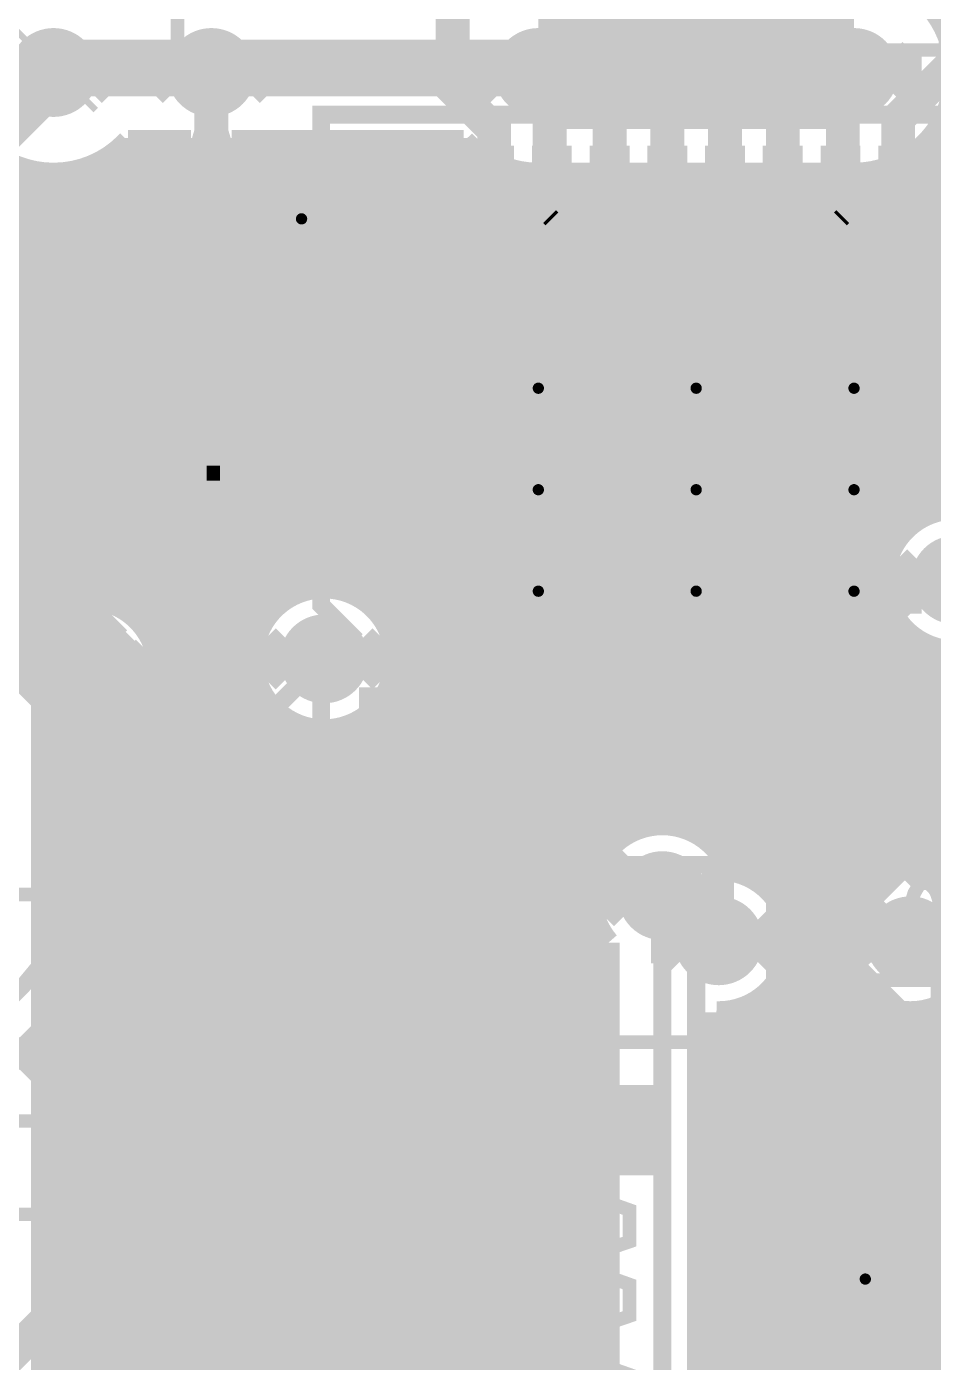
# Model space of a CAD drawing. Extents: x -10 to 131, y -93 to 209.
# Drawn here: x 114.38 to 124.59, y 148.92 to 163.96 of the extents above; entities that cross this region are included whole.
import ezdxf

# ---------------------------------------------------------------- set-up
doc = ezdxf.new("R2010")
doc.units = 0
doc.header["$MEASUREMENT"] = 0
doc.layers.get('0').update_dxf_attribs({"linetype": 'CONTINUOUS'})
for name, color, linetype in [('22-303-0_AST', 7, 'CONTINUOUS'), ('22-303-0_BOT', 2, 'CONTINUOUS'), ('22-303-0_DRD', 6, 'CONTINUOUS'), ('22-303-0_DRL', 1, 'CONTINUOUS'), ('22-303-0_GND', 3, 'CONTINUOUS'), ('22-303-0_IN1', 10, 'CONTINUOUS'), ('22-303-0_SMB', 14, 'CONTINUOUS'), ('22-303-0_SMT', 9, 'CONTINUOUS'), ('22-303-0_SPT', 11, 'CONTINUOUS'), ('22-303-0_SST', 8, 'CONTINUOUS'), ('22-303-0_TOP', 15, 'CONTINUOUS'), ('THRUHOLE_TAP', 2, 'CONTINUOUS')]:
    doc.layers.add(name, color=color, linetype=linetype)

# ---------------------------------------------------------------- blocks, each defined once
blk = doc.blocks.new('RECTANGLE_39')
blk.add_solid([(0.90043, 0.44958), (0.90043, -0.44958), (-0.90043, 0.44958), (-0.90043, -0.44958)])
blk = doc.blocks.new('ROUND_65')
at = {"const_width": 0.29972}
blk.add_lwpolyline([(-0.14986, 0, 1), (0.14986, 0, 1)], format="xyb", close=True, dxfattribs=at)
blk = doc.blocks.new('ROUND_70')
at = {"const_width": 0.29972}
blk.add_lwpolyline([(-0.14986, 0, 1), (0.14986, 0, 1)], format="xyb", close=True, dxfattribs=at)
blk = doc.blocks.new('ROUND_75')
at = {"const_width": 0.29972}
blk.add_lwpolyline([(-0.14986, 0, 1), (0.14986, 0, 1)], format="xyb", close=True, dxfattribs=at)
blk = doc.blocks.new('ROUND_115')
at = {"const_width": 0.10033}
blk.add_lwpolyline([(-0.050164, 0, 1), (0.050164, 0, 1)], format="xyb", close=True, dxfattribs=at)
blk = doc.blocks.new('ROUND_116')
at = {"const_width": 0.10033}
blk.add_lwpolyline([(-0.050164, 0, 1), (0.050164, 0, 1)], format="xyb", close=True, dxfattribs=at)
blk = doc.blocks.new('ROUND_117')
at = {"const_width": 0.10033}
blk.add_lwpolyline([(-0.050164, 0, 1), (0.050164, 0, 1)], format="xyb", close=True, dxfattribs=at)
blk = doc.blocks.new('ROUND_79')
at = {"const_width": 0.0635}
blk.add_lwpolyline([(-0.03175, 0, 1), (0.03175, 0, 1)], format="xyb", close=True, dxfattribs=at)
blk = doc.blocks.new('ROUND_98')
at = {"const_width": 0.50038}
blk.add_lwpolyline([(-0.25019, 0, 1), (0.25019, 0, 1)], format="xyb", close=True, dxfattribs=at)
blk = doc.blocks.new('ROUND_100')
at = {"const_width": 0.50038}
blk.add_lwpolyline([(-0.25019, 0, 1), (0.25019, 0, 1)], format="xyb", close=True, dxfattribs=at)
blk = doc.blocks.new('ROUND_101')
at = {"const_width": 0.0635}
blk.add_lwpolyline([(-0.03175, 0, 1), (0.03175, 0, 1)], format="xyb", close=True, dxfattribs=at)
blk = doc.blocks.new('ROUND_68')
at = {"const_width": 0.29972}
blk.add_lwpolyline([(-0.14986, 0, 1), (0.14986, 0, 1)], format="xyb", close=True, dxfattribs=at)
blk = doc.blocks.new('RECTANGLE_3')
blk.add_solid([(0.4826, 0.4064), (0.4826, -0.4064), (-0.4826, 0.4064), (-0.4826, -0.4064)])
blk = doc.blocks.new('RECTANGLE_8')
blk.add_solid([(0.9017, 0.508), (0.9017, -0.508), (-0.9017, 0.508), (-0.9017, -0.508)])
blk = doc.blocks.new('RECTANGLE_54')
blk.add_solid([(2.16027, 1.49987), (2.16027, -1.49987), (-2.16027, 1.49987), (-2.16027, -1.49987)])
blk = doc.blocks.new('RECTANGLE_55')
blk.add_solid([(0.22479, 0.82423), (0.22479, -0.82423), (-0.22479, 0.82423), (-0.22479, -0.82423)])
blk = doc.blocks.new('ROUND_69')
at = {"const_width": 0.1016}
blk.add_lwpolyline([(-0.0508, 0, 1), (0.0508, 0, 1)], format="xyb", close=True, dxfattribs=at)
blk = doc.blocks.new('ROUND_108')
at = {"const_width": 0.10033}
blk.add_lwpolyline([(-0.050164, 0, 1), (0.050164, 0, 1)], format="xyb", close=True, dxfattribs=at)

msp = doc.modelspace()

# ---------------------------------------------------------------- linework, layer by layer
at = {"layer": '22-303-0_AST'}
for points, const_width in [([(116.078, 163.703), (121.412, 163.703), (121.412, 166.497), (116.078, 166.497), (116.078, 163.703)], 0.1524), ([(127.762, 166.497), (122.428, 166.497), (122.428, 163.703), (127.762, 163.703), (127.762, 166.497)], 0.1524), ([(126.14402, 162.97402), (126.14402, 154.52598), (118.0211, 154.52598), (117.69598, 154.8511), (117.69598, 156.79928), (118.0211, 157.1244), (117.69598, 157.44952), (117.69598, 162.97402), (126.14402, 162.97402)], 0.20066), ([(121.70918, 158.35122), (121.70918, 159.36722), (121.5898, 159.19958)], 0.1524), ([(121.1072, 159.36722), (121.1072, 158.5214), (121.04878, 158.35122), (120.69318, 158.35122), (120.63476, 158.5214), (120.63476, 159.36722)], 0.1524), ([(122.36958, 158.35122), (122.2502, 158.5214), (122.19178, 158.69158), (122.19178, 159.0294), (122.2502, 159.19958), (122.36958, 159.36722), (122.48896, 159.36722), (122.6058, 159.19958), (122.66676, 159.0294), (122.66676, 158.69158), (122.6058, 158.5214), (122.48896, 158.35122), (122.36958, 158.35122)], 0.1524), ([(121.82856, 158.35122), (121.5898, 158.35122)], 0.1524), ([(115.45316, 156.03982), (115.69446, 156.03982), (115.69446, 156.83992), (114.29492, 158.23946), (113.49482, 158.23946)], 0.1524), ([(115.69446, 156.03982), (115.69446, 153.84018), (115.69446, 152.44064)], 0.1524), ([(109.85246, 154.1907), (114.93754, 154.1907)], 0.1524), ([(115.45316, 153.84018), (115.69446, 153.84018)], 0.1524), ([(116.6495, 153.8605), (116.6495, 150.9395), (118.2878, 150.9395), (118.2878, 153.8605), (116.6495, 153.8605)], 0.1524), ([(117.0559, 153.00452), (116.88826, 153.06294), (116.88826, 153.41854), (117.0559, 153.47696), (117.73408, 153.47696), (117.90426, 153.41854), (117.90426, 153.06294), (117.73408, 153.00452)], 0.1524), ([(122.9995, 153.2255), (122.9995, 150.3045), (124.6378, 150.3045), (124.6378, 153.2255), (122.9995, 153.2255)], 0.1524), ([(123.87326, 152.84196), (123.87326, 152.48636), (124.0409, 152.36952), (124.21108, 152.36952), (124.38126, 152.48636), (124.38126, 152.84196), (123.36526, 152.84196)], 0.1524), ([(116.88826, 152.16632), (116.88826, 152.63876), (117.5639, 152.16632), (117.73408, 152.16632), (117.90426, 152.22474), (117.90426, 152.58034), (117.73408, 152.63876)], 0.1524), ([(122.047, 147.193), (122.047, 152.527), (119.253, 152.527), (119.253, 147.193), (122.047, 147.193)], 0.1524), ([(123.87326, 152.54732), (123.36526, 152.36952)], 0.1524), ([(123.5329, 152.00376), (123.36526, 151.88692), (123.36526, 151.64816), (123.5329, 151.53132), (123.70308, 151.53132), (124.0409, 151.76754), (124.38126, 151.53132), (124.38126, 152.00376)], 0.1524), ([(117.0559, 151.80056), (116.88826, 151.68372), (116.88826, 151.44496), (117.0559, 151.32812), (117.22608, 151.32812), (117.5639, 151.56434), (117.90426, 151.32812), (117.90426, 151.80056)], 0.1524), ([(114.89436, 151.64054), (113.49482, 151.64054), (112.72012, 151.64054)], 0.1524), ([(123.36526, 150.98776), (123.5329, 151.10714), (123.70308, 151.16556), (124.0409, 151.16556), (124.21108, 151.10714), (124.38126, 150.98776), (124.38126, 150.87092), (124.21108, 150.75154), (124.0409, 150.69312), (123.70308, 150.69312), (123.5329, 150.75154), (123.36526, 150.87092), (123.36526, 150.98776)], 0.1524), ([(118.9355, 147.7645), (118.9355, 150.6855), (117.2972, 150.6855), (117.2972, 147.7645), (118.9355, 147.7645)], 0.1524), ([(120.32234, 150.22322), (120.15216, 150.28164), (120.15216, 150.63724), (120.32234, 150.6982), (120.99798, 150.6982), (121.16816, 150.63724), (121.16816, 150.28164), (120.99798, 150.22322)], 0.1524), ([(114.00028, 150.58898), (115.69954, 150.58898), (115.69954, 147.08886)], 0.1524), ([(117.80774, 149.83968), (117.63756, 149.8981), (117.63756, 150.2537), (117.80774, 150.31466), (118.48592, 150.31466), (118.65356, 150.2537), (118.65356, 149.8981), (118.48592, 149.83968)], 0.1524), ([(115.69954, 149.98954), (116.19992, 149.98954), (116.19992, 149.48916), (115.69954, 149.48916)], 0.1524), ([(120.15216, 149.38502), (120.15216, 149.86), (120.83034, 149.38502), (120.99798, 149.38502), (121.16816, 149.44344), (121.16816, 149.79904), (120.99798, 149.86)], 0.1524), ([(117.63756, 149.00148), (117.63756, 149.47646), (118.31574, 149.00148), (118.48592, 149.00148), (118.65356, 149.0599), (118.65356, 149.4155), (118.48592, 149.47646)], 0.1524), ([(128.016, 145.288), (123.444, 145.288), (123.444, 147.066), (123.698, 147.32), (123.444, 147.574), (123.444, 149.352), (128.016, 149.352), (128.016, 145.288)], 0.1524), ([(120.48998, 148.54682), (120.48998, 149.0218), (121.16816, 148.78304), (121.16816, 148.6662), (120.15216, 148.6662)], 0.1524)]:
    msp.add_lwpolyline(points, dxfattribs=dict(at, const_width=const_width))
at = {"layer": '22-303-0_AST', "const_width": 0.1524}
for points in [[(115.5446, 154.94, 0.4142136), (112.395, 158.0896)], [(115.45316, 156.03982, 0.2237066), (113.49482, 157.99816)], [(114.93754, 155.6893, 0.3325565), (112.395, 157.59176)], [(115.01374, 154.94, 0.4142136), (112.395, 157.55874)], [(115.04422, 154.94, 0.0717708), (114.93617, 155.68889)], [(112.395, 152.32126, 0.4142136), (115.01374, 154.94)], [(112.395, 151.7904, 0.4142136), (115.5446, 154.94)], [(112.395, 152.29078, 0.4142136), (115.04422, 154.94)], [(114.89436, 151.64054, 0.4142136), (115.69446, 152.44064)]]:
    msp.add_lwpolyline(points, format="xyb", dxfattribs=at)
at = {"layer": '22-303-0_BOT'}
for points, const_width in [([(6.604, 74.168), (6.604, 100.711), (0.254, 107.061), (0.254, 117.983), (3.048, 120.777), (3.048, 187.198), (7.112, 191.262), (84.328, 191.262), (84.709, 190.881), (112.522, 190.881), (112.903, 190.5), (112.903, 157.988), (114.681, 156.21), (114.681, 139.192), (115.189, 138.684), (115.189, 135.509), (114.3, 134.62)], 0.2032), ([(114.681, 163.449), (114.7318, 163.4998)], 1.27), ([(123.698, 163.449), (120.142, 163.449)], 1.27), ([(114.7318, 163.4998), (120.0912, 163.4998)], 0.635), ([(120.0912, 163.4998), (120.142, 163.449)], 0.381), ([(116.459, 163.449), (114.681, 163.449)], 0.2032), ([(116.459, 163.449), (114.681, 163.449)], 0.2032), ([(124.6378, 162.79876), (124.6378, 158.51632)], 0.254), ([(126.71044, 162.814), (124.64796, 162.814)], 0.254), ([(115.52174, 162.6743), (115.48872, 162.64128)], 0.254), ([(115.4938, 162.64382), (115.4938, 157.40126)], 0.254), ([(116.2304, 162.6743), (115.52174, 162.6743)], 0.254), ([(115.7224, 162.6743), (115.7224, 157.18282)], 0.254), ([(115.951, 162.6743), (115.951, 133.2865)], 0.254), ([(116.1796, 162.6743), (116.1796, 133.2865)], 0.254), ([(116.4082, 162.64128), (116.4082, 133.2865)], 0.254), ([(116.6368, 162.6616), (116.6368, 133.2865)], 0.254), ([(119.30126, 162.6743), (116.6876, 162.6743)], 0.254), ([(116.8654, 162.6743), (116.8654, 140.0302)], 0.254), ([(117.094, 162.6743), (117.094, 157.34284)], 0.254), ([(117.3226, 162.6743), (117.3226, 157.5435)], 0.254), ([(117.5512, 162.6743), (117.5512, 157.6324)], 0.254), ([(117.7798, 162.6743), (117.7798, 157.65018)], 0.254), ([(118.0084, 162.6743), (118.0084, 157.60192)], 0.254), ([(118.237, 162.6743), (118.237, 157.47238)], 0.254), ([(118.4656, 162.6743), (118.4656, 157.1752)], 0.254), ([(118.6942, 162.6743), (118.6942, 140.3985)], 0.254), ([(118.9228, 162.6743), (118.9228, 140.3985)], 0.254), ([(119.1514, 162.6743), (119.1514, 140.3985)], 0.254), ([(119.3927, 162.5854), (115.4303, 162.5854)], 0.254), ([(119.38, 162.59556), (119.38, 140.3985)], 0.254), ([(124.4092, 162.55492), (124.4092, 158.41726)], 0.254), ([(126.78156, 162.5854), (124.4473, 162.5854)], 0.254), ([(114.34318, 162.3568), (113.5126, 162.3568)], 0.254), ([(114.3508, 162.35426), (114.3508, 157.40126)], 0.254), ([(119.80418, 162.3568), (115.01628, 162.3568)], 0.254), ([(115.0366, 162.36188), (115.0366, 157.52572)], 0.254), ([(115.2652, 162.46602), (115.2652, 157.50032)], 0.254), ([(119.6086, 162.43808), (119.6086, 140.3985)], 0.254), ([(119.8372, 162.34664), (119.8372, 140.3985)], 0.254), ([(123.952, 162.33394), (123.952, 154.3812)], 0.254), ([(126.9492, 162.3568), (124.03328, 162.3568)], 0.254), ([(124.1806, 162.41268), (124.1806, 158.19882)], 0.254), ([(114.5794, 162.31108), (114.5794, 157.3657)], 0.254), ([(114.808, 162.31362), (114.808, 157.48508)], 0.254), ([(120.0658, 162.30854), (120.0658, 140.3985)], 0.254), ([(123.698, 162.306), (120.142, 162.306)], 0.254), ([(120.2944, 162.306), (120.2944, 140.4239)], 0.254), ([(120.523, 162.306), (120.523, 140.49756)], 0.254), ([(120.7516, 162.306), (120.7516, 154.35834)], 0.254), ([(120.9802, 162.306), (120.9802, 154.75966)], 0.254), ([(121.2088, 162.306), (121.2088, 154.9146)], 0.254), ([(121.4374, 162.306), (121.4374, 154.9781)], 0.254), ([(121.666, 162.306), (121.666, 154.97556)], 0.254), ([(121.8946, 162.306), (121.8946, 154.9019)], 0.254), ([(122.1232, 162.306), (122.1232, 154.73426)], 0.254), ([(122.3518, 162.306), (122.3518, 154.4574)], 0.254), ([(122.5804, 162.306), (122.5804, 154.3685)], 0.254), ([(122.809, 162.306), (122.809, 154.16784)], 0.254), ([(123.0376, 162.306), (123.0376, 140.74648)], 0.254), ([(123.2662, 162.306), (123.2662, 146.47672)], 0.254), ([(123.4948, 162.306), (123.4948, 146.71548)], 0.254), ([(123.7234, 162.306), (123.7234, 154.19832)], 0.254), ([(129.667, 162.1282), (113.5126, 162.1282)], 0.254), ([(129.667, 161.8996), (113.5126, 161.8996)], 0.254), ([(129.667, 161.671), (113.5126, 161.671)], 0.254), ([(126.69266, 161.4424), (113.5126, 161.4424)], 0.254), ([(126.2888, 161.2138), (113.5126, 161.2138)], 0.254), ([(126.1364, 160.9852), (113.5126, 160.9852)], 0.254), ([(126.07036, 160.7566), (113.5126, 160.7566)], 0.254), ([(126.07544, 160.528), (113.5126, 160.528)], 0.254), ([(126.14656, 160.2994), (113.5126, 160.2994)], 0.254), ([(126.3142, 160.0708), (113.5126, 160.0708)], 0.254), ([(129.667, 159.8422), (113.5126, 159.8422)], 0.254), ([(129.667, 159.6136), (113.5126, 159.6136)], 0.254), ([(129.667, 159.385), (113.5126, 159.385)], 0.254), ([(129.667, 159.1564), (113.5126, 159.1564)], 0.254), ([(129.667, 158.9278), (113.5126, 158.9278)], 0.254), ([(129.667, 158.6992), (113.5126, 158.6992)], 0.254), ([(124.50826, 158.4706), (113.5126, 158.4706)], 0.254), ([(124.21362, 158.242), (113.5126, 158.242)], 0.254), ([(113.5126, 158.23946), (114.4778, 157.27426)], 0.254), ([(124.08154, 158.0134), (113.73866, 158.0134)], 0.254), ([(124.03328, 157.7848), (113.96726, 157.7848)], 0.254), ([(117.34546, 157.5562), (114.19586, 157.5562)], 0.254), ([(124.0536, 157.5562), (118.11254, 157.5562)], 0.254), ([(114.53114, 157.3276), (114.42446, 157.3276)], 0.254), ([(117.0813, 157.3276), (115.59032, 157.3276)], 0.254), ([(124.1425, 157.3276), (118.3767, 157.3276)], 0.254), ([(124.1806, 157.26918), (124.1806, 154.46248)], 0.254), ([(116.96192, 157.099), (115.7732, 157.099)], 0.254), ([(124.34062, 157.099), (118.49608, 157.099)], 0.254), ([(124.4092, 157.05074), (124.4092, 154.47264)], 0.254), ([(124.6378, 156.95168), (124.6378, 154.41676)], 0.254), ([(116.92128, 156.8704), (115.85448, 156.8704)], 0.254), ([(129.667, 156.8704), (118.53672, 156.8704)], 0.254), ([(116.94668, 156.6418), (115.86464, 156.6418)], 0.254), ([(129.667, 156.6418), (118.51132, 156.6418)], 0.254), ([(118.4656, 156.51226), (118.4656, 140.3985)], 0.254), ([(117.04574, 156.4132), (115.80876, 156.4132)], 0.254), ([(117.094, 156.34462), (117.094, 140.32738)], 0.254), ([(129.667, 156.4132), (118.41226, 156.4132)], 0.254), ([(117.26418, 156.1846), (115.66906, 156.1846)], 0.254), ([(115.7224, 156.25318), (115.7224, 138.97864)], 0.254), ([(129.667, 156.1846), (118.19382, 156.1846)], 0.254), ([(118.237, 156.21762), (118.237, 140.3985)], 0.254), ([(115.4938, 156.03474), (115.4938, 139.24026)], 0.254), ([(117.3226, 156.1465), (117.3226, 140.45692)], 0.254), ([(117.5512, 156.0576), (117.5512, 140.50518)], 0.254), ([(117.7798, 156.03728), (117.7798, 140.4874)], 0.254), ([(118.0084, 156.08554), (118.0084, 140.3985)], 0.254), ([(115.2906, 155.9433), (115.2906, 139.44346)], 0.254), ([(129.667, 155.956), (115.3287, 155.956)], 0.254), ([(129.667, 155.7274), (115.2906, 155.7274)], 0.254), ([(129.667, 155.4988), (115.2906, 155.4988)], 0.254), ([(129.667, 155.2702), (115.2906, 155.2702)], 0.254), ([(125.90526, 155.0416), (115.2906, 155.0416)], 0.254), ([(121.03862, 154.813), (115.2906, 154.813)], 0.254), ([(125.61062, 154.813), (122.03684, 154.813)], 0.254), ([(120.8405, 154.5844), (115.2906, 154.5844)], 0.254), ([(125.47854, 154.5844), (122.2375, 154.5844)], 0.254), ([(120.7516, 154.3558), (115.2906, 154.3558)], 0.254), ([(123.90628, 154.3558), (122.60072, 154.3558)], 0.254), ([(120.73128, 154.1272), (115.2906, 154.1272)], 0.254), ([(121.539, 154.178), (121.539, 132.842), (121.793, 132.588), (121.793, 127.37592), (121.539, 127.12192), (121.539, 127.127)], 0.2032), ([(123.66752, 154.1272), (122.83948, 154.1272)], 0.254), ([(120.7516, 153.99766), (120.7516, 140.5001)], 0.254), ([(120.77954, 153.8986), (115.2906, 153.8986)], 0.254), ([(123.5583, 153.8986), (122.9487, 153.8986)], 0.254), ([(120.91162, 153.67), (115.2906, 153.67)], 0.254), ([(120.9294, 153.64714), (120.9294, 140.45692)], 0.254), ([(123.52528, 153.67), (122.98172, 153.67)], 0.254), ([(120.9294, 153.4414), (115.2906, 153.4414)], 0.254), ([(123.5583, 153.4414), (122.9487, 153.4414)], 0.254), ([(120.9294, 153.2128), (115.2906, 153.2128)], 0.254), ([(122.809, 153.16962), (122.809, 140.6652)], 0.254), ([(123.66752, 153.2128), (122.83948, 153.2128)], 0.254), ([(123.7234, 153.13914), (123.7234, 146.8247)], 0.254), ([(120.9294, 152.9842), (115.2906, 152.9842)], 0.254), ([(122.1486, 152.86228), (122.1486, 133.09346)], 0.254), ([(122.1486, 152.86228), (122.174, 152.86188)], 0.254), ([(122.3518, 152.8826), (122.3518, 132.83184)], 0.254), ([(122.5804, 152.9715), (122.5804, 140.48232)], 0.254), ([(123.90628, 152.9842), (122.60072, 152.9842)], 0.254), ([(123.952, 152.95626), (123.952, 146.85772)], 0.254), ([(124.1806, 152.87752), (124.1806, 146.8247)], 0.254), ([(124.4092, 152.86482), (124.4092, 146.71548)], 0.254), ([(124.6378, 152.9207), (124.6378, 146.47672)], 0.254), ([(120.9294, 152.7556), (115.2906, 152.7556)], 0.254), ([(125.1204, 152.7556), (122.1486, 152.7556)], 0.254), ([(120.9294, 152.527), (115.2906, 152.527)], 0.254), ([(125.1204, 152.527), (122.1486, 152.527)], 0.254), ([(120.9294, 152.2984), (115.2906, 152.2984)], 0.254), ([(125.1204, 152.2984), (122.1486, 152.2984)], 0.254), ([(120.9294, 152.0698), (115.2906, 152.0698)], 0.254), ([(125.1204, 152.0698), (122.1486, 152.0698)], 0.254), ([(120.9294, 151.8412), (115.2906, 151.8412)], 0.254), ([(125.1204, 151.8412), (122.1486, 151.8412)], 0.254), ([(120.9294, 151.6126), (115.2906, 151.6126)], 0.254), ([(125.1204, 151.6126), (122.1486, 151.6126)], 0.254), ([(120.9294, 151.384), (115.2906, 151.384)], 0.254), ([(125.1204, 151.384), (122.1486, 151.384)], 0.254), ([(120.9294, 151.1554), (115.2906, 151.1554)], 0.254), ([(125.1204, 151.1554), (122.1486, 151.1554)], 0.254), ([(120.9294, 150.9268), (115.2906, 150.9268)], 0.254), ([(125.1204, 150.9268), (122.1486, 150.9268)], 0.254), ([(120.9294, 150.6982), (115.2906, 150.6982)], 0.254), ([(125.1204, 150.6982), (122.1486, 150.6982)], 0.254), ([(120.9294, 150.4696), (115.2906, 150.4696)], 0.254), ([(125.1204, 150.4696), (122.1486, 150.4696)], 0.254), ([(120.9294, 150.241), (115.2906, 150.241)], 0.254), ([(125.1204, 150.241), (122.1486, 150.241)], 0.254), ([(120.9294, 150.0124), (115.2906, 150.0124)], 0.254), ([(125.1204, 150.0124), (122.1486, 150.0124)], 0.254), ([(120.9294, 149.7838), (115.2906, 149.7838)], 0.254), ([(125.1204, 149.7838), (122.1486, 149.7838)], 0.254), ([(120.9294, 149.5552), (115.2906, 149.5552)], 0.254), ([(125.1204, 149.5552), (122.1486, 149.5552)], 0.254), ([(120.9294, 149.3266), (115.2906, 149.3266)], 0.254), ([(125.1204, 149.3266), (122.1486, 149.3266)], 0.254), ([(120.9294, 149.098), (115.2906, 149.098)], 0.254), ([(125.1204, 149.098), (122.1486, 149.098)], 0.254), ([(120.9294, 148.8694), (115.2906, 148.8694)], 0.254), ([(125.1204, 148.8694), (122.1486, 148.8694)], 0.254)]:
    msp.add_lwpolyline(points, dxfattribs=dict(at, const_width=const_width))
at = {"layer": '22-303-0_BOT', "const_width": 0.254}
for points in [[(124.841, 163.449, 0.4142136), (123.698, 164.592)], [(113.538, 163.449, 0.4142136), (114.681, 162.306)], [(123.698, 162.306, 0.4142136), (124.841, 163.449)], [(114.681, 162.306, 0.198912), (115.48922, 162.64078)], [(116.2304, 162.6743, 0.071858), (116.459, 162.64128)], [(116.459, 162.64128, 0.071858), (116.6876, 162.6743)], [(119.30126, 162.6743, 0.2095529), (120.142, 162.30576)], [(124.841, 158.54172, 0.4142136), (124.03328, 157.734)], [(124.03328, 157.734, 0.4142136), (124.841, 156.92628)], [(115.062, 157.52572, 0.2052864), (114.47704, 157.27498)], [(115.062, 157.52572, 0.2052864), (114.47704, 157.27498)], [(115.86972, 156.718, 0.4142136), (115.062, 157.52572)], [(115.86972, 156.718, 0.4142136), (115.062, 157.52572)], [(117.729, 157.65272, 0.4142136), (116.92128, 156.845)], [(118.53672, 156.845, 0.4142136), (117.729, 157.65272)], [(116.92128, 156.845, 0.4142136), (117.729, 156.03728)], [(117.729, 156.03728, 0.4142136), (118.53672, 156.845)], [(115.2906, 155.9433, 0.33246), (115.86972, 156.718)], [(115.2906, 155.9433, 0.33246), (115.86972, 156.718)], [(121.539, 154.98572, 0.4142136), (120.73128, 154.178)], [(122.29338, 154.46756, 0.3105145), (121.539, 154.98572)], [(122.98172, 153.67, 0.3722239), (122.29084, 154.46756)], [(124.333, 154.47772, 0.4142136), (123.52528, 153.67)], [(125.1204, 153.84272, 0.3522926), (124.333, 154.47518)], [(120.73128, 154.178, 0.181057), (120.92987, 153.64755)], [(122.174, 152.86228, 0.4142136), (122.98172, 153.67)], [(123.52528, 153.67, 0.4142136), (124.333, 152.86228)], [(124.333, 152.86228, 0.3497048), (125.1204, 153.48966)]]:
    msp.add_lwpolyline(points, format="xyb", dxfattribs=at)
at = {"layer": '22-303-0_DRD', "const_width": 0.254}
for points in [[(114.046, 163.195), (114.681, 163.83)], [(114.681, 163.83), (115.316, 163.195)], [(115.824, 163.195), (116.459, 163.83)], [(115.824, 163.195), (116.459, 163.83)], [(116.459, 163.83), (117.094, 163.195)], [(116.459, 163.83), (117.094, 163.195)], [(119.507, 163.195), (120.142, 163.83)], [(119.507, 163.195), (120.142, 163.83)], [(120.142, 163.83), (120.777, 163.195)], [(120.142, 163.83), (120.777, 163.195)], [(123.063, 163.195), (123.698, 163.83)], [(123.698, 163.83), (124.333, 163.195)], [(114.681, 163.068), (114.046, 163.703)], [(115.316, 163.703), (114.681, 163.068)], [(115.316, 163.195), (115.316, 163.703)], [(115.824, 163.703), (115.824, 163.195)], [(116.459, 163.068), (115.824, 163.703)], [(115.824, 163.703), (115.824, 163.195)], [(116.459, 163.068), (115.824, 163.703)], [(117.094, 163.703), (116.459, 163.068)], [(117.094, 163.703), (116.459, 163.068)], [(117.094, 163.195), (117.094, 163.703)], [(117.094, 163.195), (117.094, 163.703)], [(119.507, 163.703), (119.507, 163.195)], [(120.142, 163.068), (119.507, 163.703)], [(119.507, 163.703), (119.507, 163.195)], [(120.142, 163.068), (119.507, 163.703)], [(120.777, 163.703), (120.142, 163.068)], [(120.777, 163.703), (120.142, 163.068)], [(120.777, 163.195), (120.777, 163.703)], [(120.777, 163.195), (120.777, 163.703)], [(123.063, 163.703), (123.063, 163.195)], [(123.698, 163.068), (123.063, 163.703)], [(124.333, 163.703), (123.698, 163.068)], [(124.333, 163.195), (124.333, 163.703)], [(116.84, 161.54654), (117.475, 162.18154)], [(116.84, 161.54654), (117.475, 162.18154)], [(117.475, 162.18154), (118.11, 161.54654)], [(117.475, 162.18154), (118.11, 161.54654)], [(116.84, 162.05454), (116.84, 161.54654)], [(117.475, 161.41954), (116.84, 162.05454)], [(116.84, 162.05454), (116.84, 161.54654)], [(117.475, 161.41954), (116.84, 162.05454)], [(118.11, 162.05454), (117.475, 161.41954)], [(118.11, 162.05454), (117.475, 161.41954)], [(118.11, 161.54654), (118.11, 162.05454)], [(118.11, 161.54654), (118.11, 162.05454)], [(119.507, 159.639), (120.142, 160.274)], [(120.142, 160.274), (120.777, 159.639)], [(121.285, 159.639), (121.92, 160.274)], [(121.92, 160.274), (122.555, 159.639)], [(123.063, 159.639), (123.698, 160.274)], [(123.698, 160.274), (124.333, 159.639)], [(119.507, 160.147), (119.507, 159.639)], [(120.142, 159.512), (119.507, 160.147)], [(120.777, 160.147), (120.142, 159.512)], [(120.777, 159.639), (120.777, 160.147)], [(121.285, 160.147), (121.285, 159.639)], [(121.92, 159.512), (121.285, 160.147)], [(122.555, 160.147), (121.92, 159.512)], [(122.555, 159.639), (122.555, 160.147)], [(123.063, 160.147), (123.063, 159.639)], [(123.698, 159.512), (123.063, 160.147)], [(124.333, 160.147), (123.698, 159.512)], [(124.333, 159.639), (124.333, 160.147)], [(119.507, 158.496), (120.142, 159.131)], [(120.142, 159.131), (120.777, 158.496)], [(121.285, 158.496), (121.92, 159.131)], [(121.92, 159.131), (122.555, 158.496)], [(123.063, 158.496), (123.698, 159.131)], [(123.698, 159.131), (124.333, 158.496)], [(119.507, 159.004), (119.507, 158.496)], [(120.142, 158.369), (119.507, 159.004)], [(120.777, 159.004), (120.142, 158.369)], [(120.777, 158.496), (120.777, 159.004)], [(121.285, 159.004), (121.285, 158.496)], [(121.92, 158.369), (121.285, 159.004)], [(122.555, 159.004), (121.92, 158.369)], [(122.555, 158.496), (122.555, 159.004)], [(123.063, 159.004), (123.063, 158.496)], [(123.698, 158.369), (123.063, 159.004)], [(124.333, 159.004), (123.698, 158.369)], [(124.333, 158.496), (124.333, 159.004)], [(124.206, 157.48), (124.841, 158.115)], [(119.507, 157.353), (120.142, 157.988)], [(120.142, 157.988), (120.777, 157.353)], [(121.285, 157.353), (121.92, 157.988)], [(121.92, 157.988), (122.555, 157.353)], [(123.063, 157.353), (123.698, 157.988)], [(123.698, 157.988), (124.333, 157.353)], [(124.206, 157.988), (124.206, 157.48)], [(124.841, 157.353), (124.206, 157.988)], [(119.507, 157.861), (119.507, 157.353)], [(120.142, 157.226), (119.507, 157.861)], [(120.777, 157.861), (120.142, 157.226)], [(120.777, 157.353), (120.777, 157.861)], [(121.285, 157.861), (121.285, 157.353)], [(121.92, 157.226), (121.285, 157.861)], [(122.555, 157.861), (121.92, 157.226)], [(122.555, 157.353), (122.555, 157.861)], [(123.063, 157.861), (123.063, 157.353)], [(123.698, 157.226), (123.063, 157.861)], [(124.333, 157.861), (123.698, 157.226)], [(124.333, 157.353), (124.333, 157.861)], [(117.094, 156.591), (117.729, 157.226)], [(117.729, 157.226), (118.364, 156.591)], [(114.427, 156.464), (115.062, 157.099)], [(114.427, 156.464), (115.062, 157.099)], [(115.062, 157.099), (115.697, 156.464)], [(115.062, 157.099), (115.697, 156.464)], [(117.094, 157.099), (117.094, 156.591)], [(117.729, 156.464), (117.094, 157.099)], [(118.364, 157.099), (117.729, 156.464)], [(118.364, 156.591), (118.364, 157.099)], [(114.427, 156.972), (114.427, 156.464)], [(115.062, 156.337), (114.427, 156.972)], [(114.427, 156.972), (114.427, 156.464)], [(115.062, 156.337), (114.427, 156.972)], [(115.697, 156.972), (115.062, 156.337)], [(115.697, 156.972), (115.062, 156.337)], [(115.697, 156.464), (115.697, 156.972)], [(115.697, 156.464), (115.697, 156.972)], [(120.904, 153.924), (121.539, 154.559)], [(121.539, 154.559), (122.174, 153.924)], [(120.904, 154.432), (120.904, 153.924)], [(121.539, 153.797), (120.904, 154.432)], [(122.174, 154.432), (121.539, 153.797)], [(122.174, 153.924), (122.174, 154.432)], [(121.539, 153.416), (122.174, 154.051)], [(121.539, 153.924), (121.539, 153.416)], [(122.174, 153.289), (121.539, 153.924)], [(122.174, 154.051), (122.809, 153.416)], [(122.809, 153.924), (122.174, 153.289)], [(122.809, 153.416), (122.809, 153.924)], [(123.698, 153.416), (124.333, 154.051)], [(123.698, 153.924), (123.698, 153.416)], [(124.333, 153.289), (123.698, 153.924)], [(124.333, 154.051), (124.968, 153.416)], [(124.968, 153.924), (124.333, 153.289)], [(113.919, 152.781), (114.554, 152.146)], [(114.554, 152.654), (113.919, 152.019)], [(114.554, 152.146), (114.554, 152.654)], [(123.19, 149.606), (123.825, 150.241)], [(123.19, 149.606), (123.825, 150.241)], [(123.825, 150.241), (124.46, 149.606)], [(123.825, 150.241), (124.46, 149.606)], [(123.19, 150.114), (123.19, 149.606)], [(123.825, 149.479), (123.19, 150.114)], [(123.19, 150.114), (123.19, 149.606)], [(123.825, 149.479), (123.19, 150.114)], [(124.46, 150.114), (123.825, 149.479)], [(124.46, 150.114), (123.825, 149.479)], [(124.46, 149.606), (124.46, 150.114)], [(124.46, 149.606), (124.46, 150.114)]]:
    msp.add_lwpolyline(points, dxfattribs=at)
at = {"layer": '22-303-0_IN1'}
for points, const_width in [([(124.841, 157.734), (124.841, 155.067), (123.698, 153.924), (123.698, 153.416), (124.587, 152.527), (124.587, 138.557), (124.206, 138.176), (124.206, 120.65), (125.603, 119.253), (125.603, 85.852), (124.968, 85.217), (124.968, 83.82), (125.222, 83.566), (125.222, 81.915), (124.46, 81.153), (124.46, 62.103)], 0.2032), ([(119.507, 99.568), (114.3, 104.775), (114.3, 131.191), (115.57, 132.461), (115.57, 137.414), (114.173, 138.811), (114.173, 147.193), (115.062, 148.082), (115.062, 156.718)], 1.27), ([(115.062, 156.718), (115.062, 148.082), (114.173, 147.193), (114.173, 138.811), (115.57, 137.414), (115.57, 132.461), (114.3, 131.191), (114.3, 104.775), (119.507, 99.568)], 1.27), ([(117.729, 156.845), (116.967, 156.083), (116.967, 131.191), (116.84, 131.064), (116.84, 126.99492), (117.094, 126.74092), (117.094, 126.238)], 0.2032), ([(122.555, 129.413), (121.92, 130.048), (121.92, 153.416), (122.174, 153.67)], 0.2032), ([(126.365, 89.535), (126.873, 90.043), (126.873, 95.377), (126.111, 96.139), (126.111, 119.38), (124.714, 120.777), (124.714, 137.668), (125.095, 138.049), (125.095, 152.908), (124.333, 153.67)], 0.2032)]:
    msp.add_lwpolyline(points, dxfattribs=dict(at, const_width=const_width))
at = {"layer": '22-303-0_SMB', "const_width": 0.254}
for points in [[(123.825, 161.798), (114.554, 161.798), (114.554, 158.496)], [(114.6556, 161.798), (114.6556, 158.496)], [(114.8842, 161.798), (114.8842, 158.496)], [(115.1128, 161.798), (115.1128, 158.496)], [(115.3414, 161.798), (115.3414, 158.496)], [(115.57, 161.798), (115.57, 158.496)], [(115.7986, 161.798), (115.7986, 158.496)], [(116.0272, 161.798), (116.0272, 158.496)], [(116.2558, 161.798), (116.2558, 158.496)], [(116.4844, 161.798), (116.4844, 158.496)], [(116.713, 161.798), (116.713, 158.496)], [(116.9416, 161.798), (116.9416, 158.496)], [(117.1702, 161.798), (117.1702, 158.496)], [(117.3988, 161.798), (117.3988, 158.496)], [(117.6274, 161.798), (117.6274, 158.496)], [(117.856, 161.798), (117.856, 158.496)], [(118.0846, 161.798), (118.0846, 158.496)], [(118.3132, 161.798), (118.3132, 158.496)], [(118.5418, 161.798), (118.5418, 158.496)], [(118.7704, 161.798), (118.7704, 158.496)], [(118.999, 161.798), (118.999, 155.321)], [(119.2276, 161.798), (119.2276, 155.321)], [(119.4562, 161.798), (119.4562, 155.321)], [(119.6848, 161.798), (119.6848, 155.321)], [(119.9134, 161.798), (119.9134, 155.321)], [(120.142, 161.798), (120.142, 155.321)], [(120.3706, 161.798), (120.3706, 155.321)], [(120.5992, 161.798), (120.5992, 155.321)], [(120.8278, 161.798), (120.8278, 155.321)], [(121.0564, 161.798), (121.0564, 155.321)], [(121.285, 161.798), (121.285, 155.321)], [(121.5136, 161.798), (121.5136, 155.321)], [(121.7422, 161.798), (121.7422, 155.321)], [(121.9708, 161.798), (121.9708, 155.321)], [(122.1994, 161.798), (122.1994, 155.321)], [(122.428, 161.798), (122.428, 155.321)], [(122.6566, 161.798), (122.6566, 155.321)], [(122.8852, 161.798), (122.8852, 155.321)], [(123.1138, 161.798), (123.1138, 155.321)], [(123.3424, 161.798), (123.3424, 155.321)], [(123.571, 161.798), (123.571, 155.321)], [(123.7996, 161.798), (123.7996, 155.321)], [(123.825, 161.798), (123.825, 155.321)], [(123.825, 161.5948), (114.554, 161.5948)], [(123.825, 161.3662), (114.554, 161.3662)], [(123.825, 161.1376), (114.554, 161.1376)], [(123.825, 160.909), (114.554, 160.909)], [(123.825, 160.6804), (114.554, 160.6804)], [(123.825, 160.4518), (114.554, 160.4518)], [(123.825, 160.2232), (114.554, 160.2232)], [(123.825, 159.9946), (114.554, 159.9946)], [(123.825, 159.766), (114.554, 159.766)], [(123.825, 159.5374), (114.554, 159.5374)], [(123.825, 159.3088), (114.554, 159.3088)], [(123.825, 159.0802), (114.554, 159.0802)], [(123.825, 158.8516), (114.554, 158.8516)], [(123.825, 158.623), (114.554, 158.623)], [(118.872, 158.496), (114.554, 158.496)], [(118.872, 158.496), (118.872, 155.321)], [(123.825, 158.3944), (118.872, 158.3944)], [(123.825, 158.1658), (118.872, 158.1658)], [(123.825, 157.9372), (118.872, 157.9372)], [(123.825, 157.7086), (118.872, 157.7086)], [(123.825, 157.48), (118.872, 157.48)], [(123.825, 157.2514), (118.872, 157.2514)], [(123.825, 157.0228), (118.872, 157.0228)], [(123.825, 156.7942), (118.872, 156.7942)], [(123.825, 156.5656), (118.872, 156.5656)], [(123.825, 156.337), (118.872, 156.337)], [(123.825, 156.1084), (118.872, 156.1084)], [(123.825, 155.8798), (118.872, 155.8798)], [(123.825, 155.6512), (118.872, 155.6512)], [(123.825, 155.4226), (118.872, 155.4226)], [(123.825, 155.321), (118.872, 155.321)]]:
    msp.add_lwpolyline(points, dxfattribs=at)
at = {"layer": '22-303-0_SST'}
for points, const_width in [([(116.078, 163.703), (116.078, 166.497), (121.412, 166.497), (121.412, 163.703), (116.078, 163.703)], 0.1524), ([(127.762, 166.497), (127.762, 163.703), (122.428, 163.703), (122.428, 166.497), (127.762, 166.497)], 0.1524), ([(126.14402, 162.97402), (117.69598, 162.97402), (117.69598, 157.44952), (118.0211, 157.1244), (117.69598, 156.79928), (117.69598, 154.8511), (118.0211, 154.52598), (126.14402, 154.52598), (126.14402, 162.97402)], 0.20066), ([(117.33022, 159.45358), (116.6241, 159.45358), (116.48186, 159.49676), (116.48186, 159.75076), (116.6241, 159.7914), (117.33022, 159.7914)], 0.1524), ([(116.48186, 158.8516), (116.48186, 159.02178)], 0.1524), ([(116.48186, 158.93796), (117.33022, 158.93796), (117.18798, 159.02178)], 0.1524), ([(116.48186, 158.37916), (116.6241, 158.46298), (116.7638, 158.50616), (117.04574, 158.50616), (117.18798, 158.46298), (117.33022, 158.37916), (117.33022, 158.2928), (117.18798, 158.20898), (117.04574, 158.1658), (116.7638, 158.1658), (116.6241, 158.20898), (116.48186, 158.2928), (116.48186, 158.37916)], 0.1524), ([(115.45316, 156.03982), (115.69446, 156.03982), (115.69446, 156.83992), (114.29492, 158.23946), (113.49482, 158.23946)], 0.1524), ([(115.69446, 156.03982), (115.69446, 153.84018), (115.69446, 152.44064)], 0.1524), ([(116.55552, 155.55976), (116.41582, 155.60294), (116.41582, 155.85694), (116.55552, 155.90012), (117.1194, 155.90012), (117.26164, 155.85694), (117.26164, 155.60294), (117.1194, 155.55976)], 0.1524), ([(116.41582, 154.87396), (116.41582, 155.21432), (116.9797, 154.87396), (117.1194, 154.87396), (117.26164, 154.91714), (117.26164, 155.17114), (117.1194, 155.21432)], 0.1524), ([(116.55552, 154.52852), (116.41582, 154.44216), (116.41582, 154.27452), (116.55552, 154.18816), (116.69776, 154.18816), (116.9797, 154.35834), (117.26164, 154.18816), (117.26164, 154.52852)], 0.1524), ([(122.9614, 153.924), (123.2154, 153.924), (123.30176, 154.0637), (123.30176, 154.20594), (123.2154, 154.34818), (122.9614, 154.34818), (122.9614, 153.49982)], 0.1524), ([(123.6472, 153.64206), (123.73356, 153.49982), (123.9012, 153.49982), (123.98756, 153.64206), (123.98756, 153.78176), (123.81738, 154.0637), (123.98756, 154.34818), (123.6472, 154.34818)], 0.1524), ([(124.46, 153.49982), (124.37618, 153.64206), (124.333, 153.78176), (124.333, 154.0637), (124.37618, 154.20594), (124.46, 154.34818), (124.54636, 154.34818), (124.63018, 154.20594), (124.67336, 154.0637), (124.67336, 153.78176), (124.63018, 153.64206), (124.54636, 153.49982), (124.46, 153.49982)], 0.1524), ([(109.85246, 154.1907), (114.93754, 154.1907)], 0.1524), ([(115.45316, 153.84018), (115.69446, 153.84018)], 0.1524), ([(116.6495, 153.8605), (116.6495, 150.9395), (118.2878, 150.9395), (118.2878, 153.8605), (116.6495, 153.8605)], 0.1524), ([(123.17476, 153.924), (123.30176, 153.49982)], 0.1524), ([(122.9995, 153.2255), (122.9995, 150.3045), (124.6378, 150.3045), (124.6378, 153.2255), (122.9995, 153.2255)], 0.1524), ([(122.047, 147.193), (119.253, 147.193), (119.253, 152.527), (122.047, 152.527), (122.047, 147.193)], 0.1524), ([(114.89436, 151.64054), (113.49482, 151.64054), (112.72012, 151.64054)], 0.1524), ([(118.9355, 147.7645), (118.9355, 150.6855), (117.2972, 150.6855), (117.2972, 147.7645), (118.9355, 147.7645)], 0.1524), ([(114.00028, 150.58898), (115.69954, 150.58898), (115.69954, 147.08886)], 0.1524), ([(115.69954, 149.98954), (116.19992, 149.98954), (116.19992, 149.48916), (115.69954, 149.48916)], 0.1524), ([(122.35688, 149.23262), (122.21718, 149.2758), (122.21718, 149.5298), (122.35688, 149.57044), (122.92076, 149.57044), (123.063, 149.5298), (123.063, 149.2758), (122.92076, 149.23262)], 0.1524), ([(128.016, 145.288), (128.016, 149.352), (123.444, 149.352), (123.444, 147.574), (123.698, 147.32), (123.444, 147.066), (123.444, 145.288), (128.016, 145.288)], 0.1524), ([(122.21718, 148.54682), (122.21718, 148.88464), (122.78106, 148.54682), (122.92076, 148.54682), (123.063, 148.59), (123.063, 148.844), (122.92076, 148.88464)], 0.1524)]:
    msp.add_lwpolyline(points, dxfattribs=dict(at, const_width=const_width))
at = {"layer": '22-303-0_SST', "const_width": 0.1524}
for points in [[(115.5446, 154.94, 0.4142136), (112.395, 158.0896)], [(115.45316, 156.03982, 0.2237066), (113.49482, 157.99816)], [(114.93754, 155.6893, 0.3325565), (112.395, 157.59176)], [(115.01374, 154.94, 0.4142136), (112.395, 157.55874)], [(115.04422, 154.94, 0.0717708), (114.93617, 155.68889)], [(112.395, 152.32126, 0.4142136), (115.01374, 154.94)], [(112.395, 151.7904, 0.4142136), (115.5446, 154.94)], [(112.395, 152.29078, 0.4142136), (115.04422, 154.94)], [(114.89436, 151.64054, 0.4142136), (115.69446, 152.44064)]]:
    msp.add_lwpolyline(points, format="xyb", dxfattribs=at)
at = {"layer": '22-303-0_TOP'}
for points, const_width in [([(122.70994, 175.71974), (120.60174, 175.71974), (119.38, 174.498), (119.38, 170.942), (122.24512, 168.07688), (122.24512, 161.80054)], 0.381), ([(126.21006, 173.72076), (128.28524, 173.72076), (129.794, 172.212), (129.794, 167.64), (128.905, 166.751), (125.984, 166.751), (124.841, 165.608), (124.841, 163.576), (124.19584, 162.93084), (124.19584, 161.80054)], 0.381), ([(121.59488, 161.80054), (121.59488, 167.71112), (119.888, 169.418)], 0.381), ([(119.1768, 167.6908), (119.1768, 163.2712), (119.64416, 162.80384), (119.64416, 161.80054)], 0.381), ([(120.94464, 161.80054), (120.94464, 164.29736), (120.269, 164.973), (120.269, 165.1), (120.4214, 165.1)], 0.381), ([(122.89536, 161.80054), (122.89536, 164.17036), (123.444, 164.719), (123.444, 165.1), (123.4186, 165.1)], 0.381), ([(114.681, 163.449), (113.792, 162.56), (113.792, 158.877), (113.157, 158.242), (112.522, 157.607), (112.395, 157.48), (112.395, 157.43936)], 0.635), ([(118.11, 149.9362), (117.3988, 149.9362), (116.459, 150.876), (116.459, 163.449)], 0.381), ([(118.11, 149.9362), (117.3988, 149.9362), (116.459, 150.876), (116.459, 163.449)], 0.381), ([(120.142, 163.449), (120.269, 163.322)], 0.2032), ([(120.142, 163.449), (120.269, 163.322)], 0.2032), ([(120.269, 163.322), (120.269, 161.82594)], 0.381), ([(120.269, 163.322), (120.269, 161.82594)], 0.381), ([(123.571, 161.82594), (123.571, 163.322), (123.698, 163.449)], 0.381), ([(117.475, 161.80054), (118.34622, 161.80054), (117.475, 161.80054)], 0.381), ([(118.99392, 161.80054), (118.99392, 160.909), (119.24792, 160.655), (126.873, 160.655)], 0.2032), ([(120.269, 161.82594), (120.2944, 161.80054)], 0.2032), ([(120.269, 161.82594), (120.2944, 161.80054)], 0.2032), ([(123.5456, 161.80054), (123.571, 161.82594)], 0.2032), ([(115.062, 156.718), (114.3, 157.48), (112.522, 157.48), (112.43564, 157.48)], 1.27), ([(112.522, 157.48), (114.3, 157.48), (115.062, 156.718)], 1.27), ([(121.59488, 155.69946), (121.59488, 156.591), (121.34088, 156.845), (117.729, 156.845)], 0.2032), ([(117.475, 153.1112), (117.475, 153.95956), (118.34622, 154.83078), (118.34622, 155.69946)], 0.381), ([(118.99392, 155.69946), (118.99392, 153.66492), (118.364, 153.035), (118.364, 152.527), (117.5258, 151.6888), (117.475, 151.6888)], 0.381), ([(119.64416, 155.69946), (119.64416, 153.17216), (119.126, 152.654), (119.126, 149.479), (118.1608, 148.5138), (118.11, 148.5138)], 0.381), ([(120.2944, 155.69946), (120.2944, 151.892), (120.65, 151.5364)], 0.381), ([(123.825, 152.4762), (123.27636, 152.4762), (122.89536, 152.8572), (122.89536, 155.69946)], 0.381), ([(124.19584, 155.69946), (124.19584, 154.69616), (124.46, 154.432), (124.587, 154.432), (126.238, 152.781), (126.365, 152.781), (127.127, 152.781), (127.127, 154.28214), (127.10414, 154.305)], 0.381), ([(120.94464, 155.69946), (120.94464, 154.686), (121.32564, 154.305), (121.539, 154.305), (121.539, 154.178)], 0.2032), ([(122.174, 153.67), (122.174, 153.72588), (122.24512, 153.797), (122.24512, 155.69946)], 0.2032), ([(124.333, 153.67), (123.5456, 154.4574), (123.5456, 155.69946)], 0.2032), ([(123.825, 149.86), (123.825, 151.0538)], 0.381), ([(123.825, 149.86), (123.825, 151.0538)], 0.381), ([(115.57, 140.9573), (115.4557, 140.9573), (114.554, 141.859), (114.554, 145.796), (113.919, 146.431), (113.919, 148.717), (114.94262, 149.74062), (115.54968, 149.74062)], 0.381)]:
    msp.add_lwpolyline(points, dxfattribs=dict(at, const_width=const_width))

# ---------------------------------------------------------------- block references
at = {"layer": '22-303-0_AST'}
msp.add_blockref('RECTANGLE_39', (115.54968, 149.74062), dxfattribs=at)
at = {"layer": '22-303-0_BOT'}
for name, p in [('ROUND_70', (114.681, 163.449)), ('ROUND_70', (116.459, 163.449)), ('ROUND_70', (120.142, 163.449)), ('ROUND_70', (123.698, 163.449)), ('ROUND_75', (117.475, 161.80054)), ('ROUND_65', (120.142, 159.893)), ('ROUND_65', (121.92, 159.893)), ('ROUND_65', (123.698, 159.893)), ('ROUND_65', (120.142, 158.75)), ('ROUND_65', (121.92, 158.75)), ('ROUND_65', (123.698, 158.75)), ('ROUND_70', (124.841, 157.734)), ('ROUND_65', (120.142, 157.607)), ('ROUND_65', (121.92, 157.607)), ('ROUND_65', (123.698, 157.607)), ('ROUND_70', (117.729, 156.845)), ('ROUND_70', (115.062, 156.718)), ('ROUND_70', (121.539, 154.178)), ('ROUND_70', (122.174, 153.67)), ('ROUND_70', (124.333, 153.67)), ('ROUND_75', (123.825, 149.86))]:
    msp.add_blockref(name, p, dxfattribs=at)
at = {"layer": '22-303-0_DRL'}
for name, p in [('ROUND_117', (114.681, 163.449)), ('ROUND_117', (116.459, 163.449)), ('ROUND_117', (120.142, 163.449)), ('ROUND_117', (123.698, 163.449)), ('ROUND_117', (117.475, 161.80054)), ('ROUND_115', (120.142, 159.893)), ('ROUND_115', (121.92, 159.893)), ('ROUND_115', (123.698, 159.893)), ('ROUND_115', (120.142, 158.75)), ('ROUND_115', (121.92, 158.75)), ('ROUND_115', (123.698, 158.75)), ('ROUND_115', (120.142, 157.607)), ('ROUND_115', (121.92, 157.607)), ('ROUND_115', (123.698, 157.607)), ('ROUND_116', (117.729, 156.845)), ('ROUND_117', (115.062, 156.718)), ('ROUND_116', (121.539, 154.178)), ('ROUND_116', (122.174, 153.67)), ('ROUND_117', (124.333, 153.67)), ('ROUND_117', (123.825, 149.86))]:
    msp.add_blockref(name, p, dxfattribs=at)
at = {"layer": '22-303-0_GND'}
for name, p in [('ROUND_100', (114.681, 163.449)), ('ROUND_100', (116.459, 163.449)), ('ROUND_100', (120.142, 163.449)), ('ROUND_100', (123.698, 163.449)), ('ROUND_101', (117.475, 161.80054)), ('ROUND_79', (120.142, 159.893)), ('ROUND_79', (121.92, 159.893)), ('ROUND_79', (123.698, 159.893)), ('ROUND_79', (120.142, 158.75)), ('ROUND_79', (121.92, 158.75)), ('ROUND_79', (123.698, 158.75)), ('ROUND_98', (124.841, 157.734)), ('ROUND_79', (120.142, 157.607)), ('ROUND_79', (121.92, 157.607)), ('ROUND_79', (123.698, 157.607)), ('ROUND_98', (117.729, 156.845)), ('ROUND_100', (115.062, 156.718)), ('ROUND_98', (121.539, 154.178)), ('ROUND_98', (122.174, 153.67)), ('ROUND_100', (124.333, 153.67)), ('ROUND_101', (123.825, 149.86))]:
    msp.add_blockref(name, p, dxfattribs=at)
at = {"layer": '22-303-0_IN1'}
for name, p in [('ROUND_70', (114.681, 163.449)), ('ROUND_70', (116.459, 163.449)), ('ROUND_70', (120.142, 163.449)), ('ROUND_70', (123.698, 163.449)), ('ROUND_75', (117.475, 161.80054)), ('ROUND_65', (120.142, 159.893)), ('ROUND_65', (121.92, 159.893)), ('ROUND_65', (123.698, 159.893)), ('ROUND_65', (120.142, 158.75)), ('ROUND_65', (121.92, 158.75)), ('ROUND_65', (123.698, 158.75)), ('ROUND_68', (124.841, 157.734)), ('ROUND_65', (120.142, 157.607)), ('ROUND_65', (121.92, 157.607)), ('ROUND_65', (123.698, 157.607)), ('ROUND_70', (117.729, 156.845)), ('ROUND_70', (115.062, 156.718)), ('ROUND_70', (121.539, 154.178)), ('ROUND_70', (122.174, 153.67)), ('ROUND_70', (124.333, 153.67)), ('ROUND_75', (123.825, 149.86))]:
    msp.add_blockref(name, p, dxfattribs=at)
at = {"layer": '22-303-0_SMT'}
for name, p in [('RECTANGLE_55', (118.34622, 161.80054)), ('RECTANGLE_55', (118.99392, 161.80054)), ('RECTANGLE_55', (119.64416, 161.80054)), ('RECTANGLE_55', (120.2944, 161.80054)), ('RECTANGLE_55', (120.94464, 161.80054)), ('RECTANGLE_55', (121.59488, 161.80054)), ('RECTANGLE_55', (122.24512, 161.80054)), ('RECTANGLE_55', (122.89536, 161.80054)), ('RECTANGLE_55', (123.5456, 161.80054)), ('RECTANGLE_55', (124.19584, 161.80054)), ('RECTANGLE_54', (121.92, 158.75)), ('RECTANGLE_55', (118.34622, 155.69946)), ('RECTANGLE_55', (118.99392, 155.69946)), ('RECTANGLE_55', (119.64416, 155.69946)), ('RECTANGLE_55', (120.2944, 155.69946)), ('RECTANGLE_55', (120.94464, 155.69946)), ('RECTANGLE_55', (121.59488, 155.69946)), ('RECTANGLE_55', (122.24512, 155.69946)), ('RECTANGLE_55', (122.89536, 155.69946)), ('RECTANGLE_55', (123.5456, 155.69946)), ('RECTANGLE_55', (124.19584, 155.69946)), ('RECTANGLE_3', (117.475, 153.1112)), ('RECTANGLE_3', (123.825, 152.4762)), ('RECTANGLE_3', (117.475, 151.6888)), ('RECTANGLE_8', (120.65, 151.5364)), ('RECTANGLE_3', (123.825, 151.0538)), ('RECTANGLE_3', (118.11, 149.9362)), ('RECTANGLE_39', (115.54968, 149.74062))]:
    msp.add_blockref(name, p, dxfattribs=at)
at = {"layer": '22-303-0_SPT'}
for name, p in [('RECTANGLE_55', (118.34622, 161.80054)), ('RECTANGLE_55', (118.99392, 161.80054)), ('RECTANGLE_55', (119.64416, 161.80054)), ('RECTANGLE_55', (120.2944, 161.80054)), ('RECTANGLE_55', (120.94464, 161.80054)), ('RECTANGLE_55', (121.59488, 161.80054)), ('RECTANGLE_55', (122.24512, 161.80054)), ('RECTANGLE_55', (122.89536, 161.80054)), ('RECTANGLE_55', (123.5456, 161.80054)), ('RECTANGLE_55', (124.19584, 161.80054)), ('RECTANGLE_54', (121.92, 158.75)), ('RECTANGLE_55', (118.34622, 155.69946)), ('RECTANGLE_55', (118.99392, 155.69946)), ('RECTANGLE_55', (119.64416, 155.69946)), ('RECTANGLE_55', (120.2944, 155.69946)), ('RECTANGLE_55', (120.94464, 155.69946)), ('RECTANGLE_55', (121.59488, 155.69946)), ('RECTANGLE_55', (122.24512, 155.69946)), ('RECTANGLE_55', (122.89536, 155.69946)), ('RECTANGLE_55', (123.5456, 155.69946)), ('RECTANGLE_55', (124.19584, 155.69946)), ('RECTANGLE_3', (117.475, 153.1112)), ('RECTANGLE_3', (123.825, 152.4762)), ('RECTANGLE_3', (117.475, 151.6888)), ('RECTANGLE_8', (120.65, 151.5364)), ('RECTANGLE_3', (123.825, 151.0538)), ('RECTANGLE_3', (118.11, 149.9362)), ('RECTANGLE_39', (115.54968, 149.74062))]:
    msp.add_blockref(name, p, dxfattribs=at)
at = {"layer": '22-303-0_TOP'}
for name, p in [('ROUND_70', (114.681, 163.449)), ('ROUND_70', (116.459, 163.449)), ('ROUND_70', (120.142, 163.449)), ('ROUND_70', (123.698, 163.449)), ('RECTANGLE_55', (118.34622, 161.80054)), ('RECTANGLE_55', (118.99392, 161.80054)), ('RECTANGLE_55', (119.64416, 161.80054)), ('RECTANGLE_55', (120.2944, 161.80054)), ('RECTANGLE_55', (120.94464, 161.80054)), ('RECTANGLE_55', (121.59488, 161.80054)), ('RECTANGLE_55', (122.24512, 161.80054)), ('RECTANGLE_55', (122.89536, 161.80054)), ('RECTANGLE_55', (123.5456, 161.80054)), ('RECTANGLE_55', (124.19584, 161.80054)), ('ROUND_70', (117.475, 161.80054)), ('RECTANGLE_54', (121.92, 158.75)), ('ROUND_65', (120.142, 159.893)), ('ROUND_65', (121.92, 159.893)), ('ROUND_65', (123.698, 159.893)), ('ROUND_65', (120.142, 158.75)), ('ROUND_65', (121.92, 158.75)), ('ROUND_65', (123.698, 158.75)), ('ROUND_69', (121.92, 158.75)), ('ROUND_70', (124.841, 157.734)), ('ROUND_65', (120.142, 157.607)), ('ROUND_65', (121.92, 157.607)), ('ROUND_65', (123.698, 157.607)), ('ROUND_70', (117.729, 156.845)), ('ROUND_70', (115.062, 156.718)), ('RECTANGLE_55', (118.34622, 155.69946)), ('RECTANGLE_55', (118.99392, 155.69946)), ('RECTANGLE_55', (119.64416, 155.69946)), ('RECTANGLE_55', (120.2944, 155.69946)), ('RECTANGLE_55', (120.94464, 155.69946)), ('RECTANGLE_55', (121.59488, 155.69946)), ('RECTANGLE_55', (122.24512, 155.69946)), ('RECTANGLE_55', (122.89536, 155.69946)), ('RECTANGLE_55', (123.5456, 155.69946)), ('RECTANGLE_55', (124.19584, 155.69946)), ('ROUND_70', (121.539, 154.178)), ('ROUND_70', (122.174, 153.67)), ('ROUND_70', (124.333, 153.67)), ('RECTANGLE_3', (117.475, 153.1112)), ('RECTANGLE_3', (123.825, 152.4762)), ('RECTANGLE_3', (117.475, 151.6888)), ('RECTANGLE_8', (120.65, 151.5364)), ('RECTANGLE_3', (123.825, 151.0538)), ('RECTANGLE_3', (118.11, 149.9362)), ('RECTANGLE_39', (115.54968, 149.74062)), ('ROUND_70', (123.825, 149.86))]:
    msp.add_blockref(name, p, dxfattribs=at)
at = {"layer": 'THRUHOLE_TAP'}
for p in [(114.681, 163.449), (116.459, 163.449), (120.142, 163.449), (123.698, 163.449), (117.475, 161.80054), (120.142, 159.893), (121.92, 159.893), (123.698, 159.893), (120.142, 158.75), (121.92, 158.75), (123.698, 158.75), (120.142, 157.607), (121.92, 157.607), (123.698, 157.607), (117.729, 156.845), (115.062, 156.718), (121.539, 154.178), (122.174, 153.67), (124.333, 153.67), (123.825, 149.86)]:
    msp.add_blockref('ROUND_108', p, dxfattribs=at)

doc.saveas('drawing.dxf')
